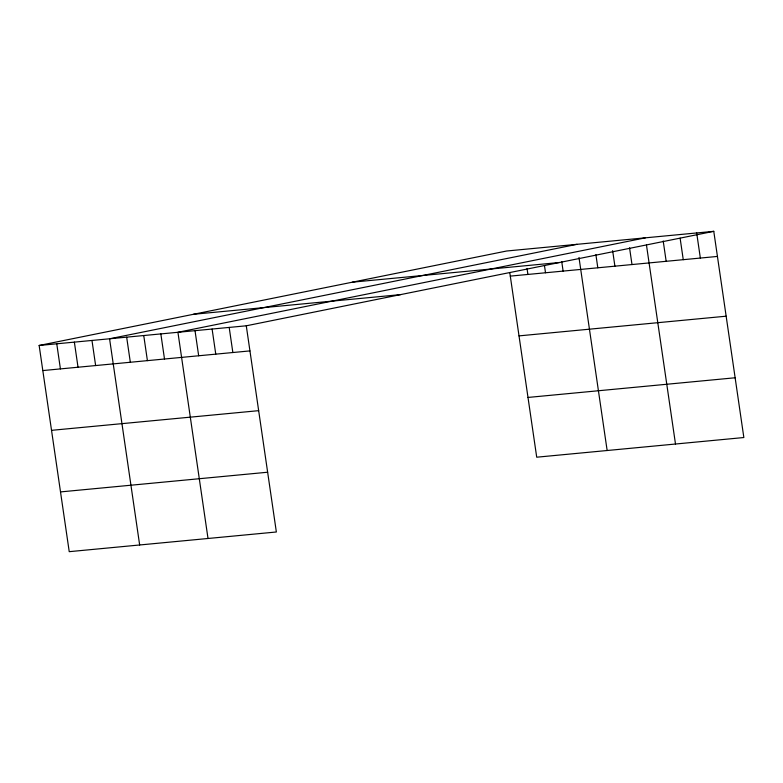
<?xml version="1.0" encoding="UTF-8"?>
<svg xmlns="http://www.w3.org/2000/svg" width="783" height="783" viewBox="0 0 783 783"><rect width="100%" height="100%" fill="white"/><g stroke="black" fill="none" stroke-linecap="round" stroke-linejoin="round"><path stroke-width="1.17" d="M713.773 231.328L246.283 325.797L276.36 531.99L69.227 551.672L39.15 345.469L506.64 251.01L713.773 231.328L743.85 437.531L536.717 457.203L509.772 272.523M577.061 244.316L109.571 338.785L139.658 544.978M645.417 237.826L177.927 332.286L208.014 538.489M352.37 282.183L559.502 262.501M510.301 276.115L717.434 256.433M193.421 314.296L400.553 294.623M39.15 345.469L246.283 325.797M42.811 370.574L249.943 350.901M519.021 335.878L726.154 316.195M51.531 430.337L258.664 410.664M527.996 397.441L735.129 377.768M60.516 491.91L267.649 472.227M696.684 232.952L700.345 258.057M680.114 238.159L683.256 259.682M663.201 240.978L666.167 261.307M646.464 245.001L675.494 444.02M629.552 247.82L631.989 264.556M612.639 250.638L614.9 266.181M595.892 254.651L597.811 267.796M578.98 257.47L607.148 450.519M561.724 261.532L563.114 271.094M544.469 265.594L545.516 272.768M527.037 268.461L527.908 274.441M229.194 327.421L232.854 352.526M212.105 329.046L215.765 354.151M195.016 330.661L198.676 355.776M160.838 333.91L164.499 359.015M143.749 335.535L147.41 360.64M126.66 337.16L130.33 362.265M91.973 340.458L95.634 365.563M74.365 342.132L78.026 367.237M56.758 343.796L60.418 368.91"/></g></svg>
